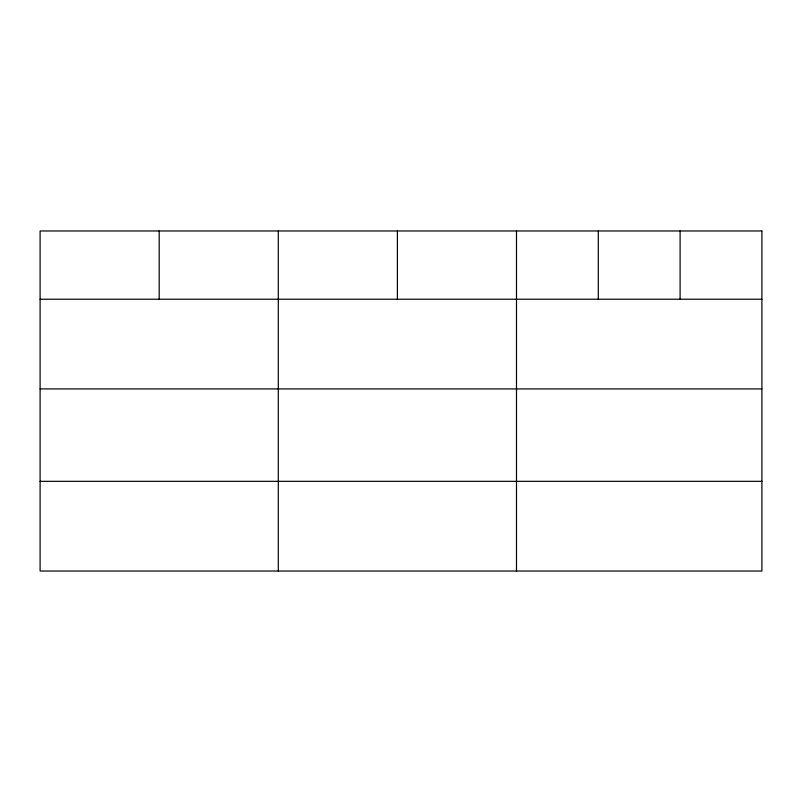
<?xml version="1.0" encoding="UTF-8"?>
<svg xmlns="http://www.w3.org/2000/svg" width="802" height="802" viewBox="0 0 802 802"><rect width="100%" height="100%" fill="white"/><g stroke="black" fill="none" stroke-linecap="round" stroke-linejoin="round"><path stroke-width="1.2" d="M40.1 299.226L761.9 299.226M40.1 388.92L761.9 388.92M40.1 481.33L761.9 481.33M680.096 230.976L680.096 299.226M598.292 230.976L598.292 299.226M516.488 230.976L516.488 571.024M397.391 230.976L397.391 299.226M278.294 230.976L278.294 571.024M159.197 230.976L159.197 299.226M761.9 230.976L40.1 230.976L40.1 571.024L761.9 571.024L761.9 230.976"/></g></svg>
